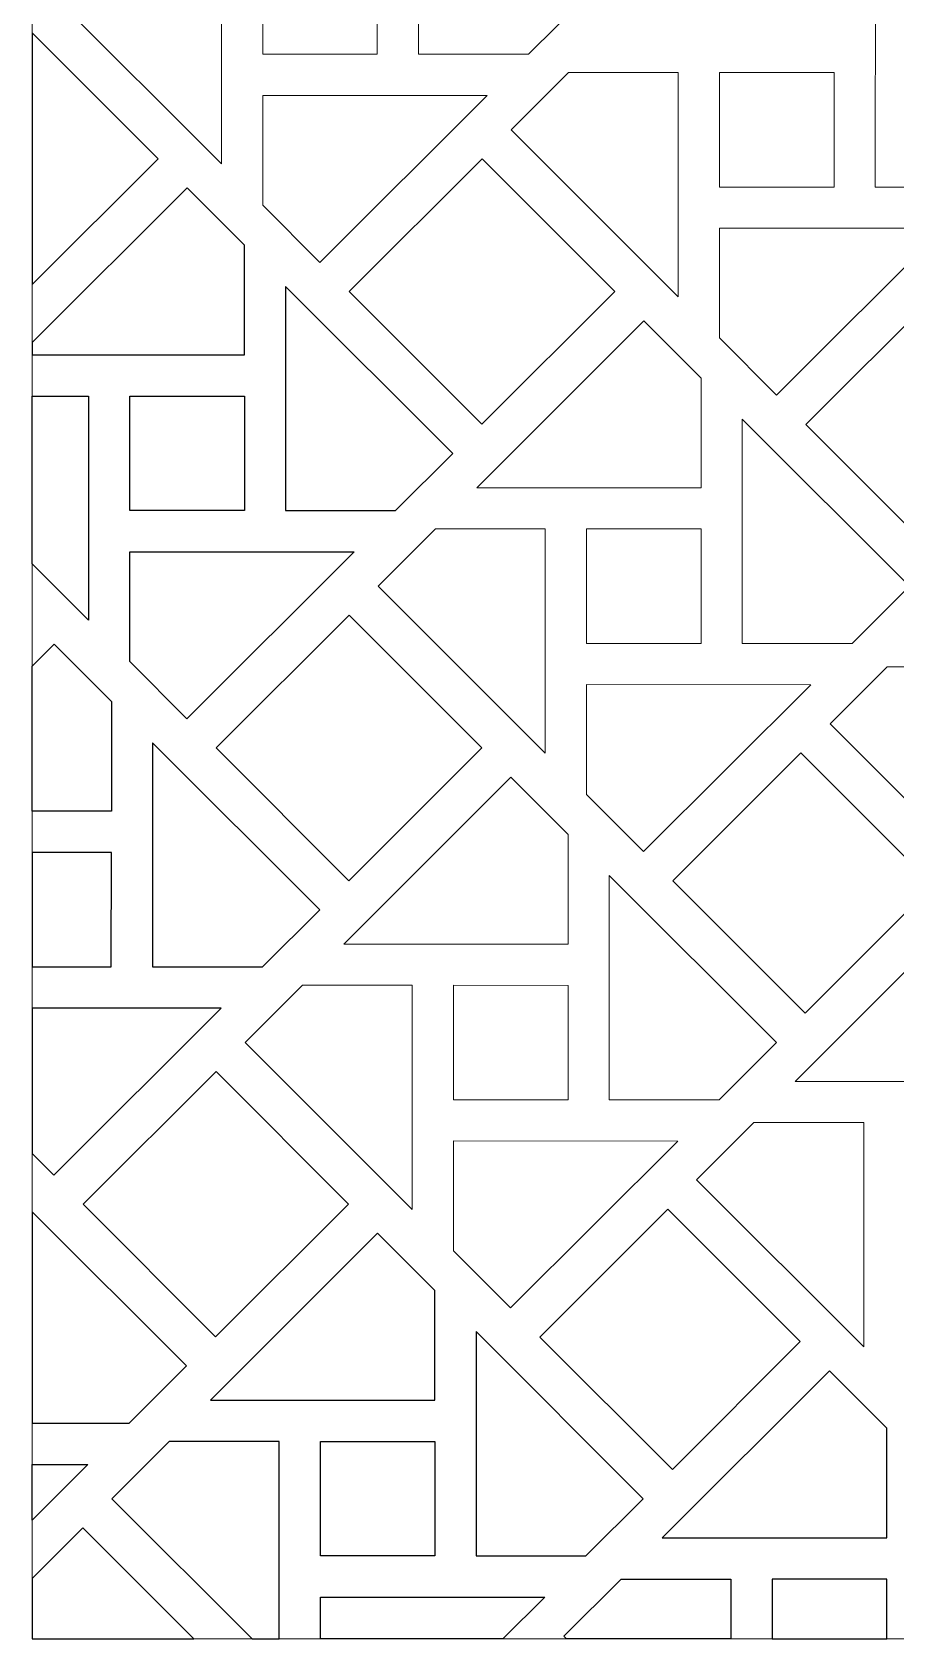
# Model space of a CAD drawing. Header units: centimetres. Extents: x -63 to 37, y -115 to 85.
# Drawn here: x -63.5 to -25.8, y -115.2 to -45 of the extents above; entities that cross this region are included whole.
import ezdxf

# ---------------------------------------------------------------- set-up
doc = ezdxf.new("R2010")
doc.units = ezdxf.units.CM
doc.header["$MEASUREMENT"] = 0
doc.layers.add('layer 1', color=7, linetype='Continuous')

msp = doc.modelspace()

# ---------------------------------------------------------------- linework, layer by layer
at = {"layer": 'layer 1', "color": 30, "lineweight": 9}
msp.add_lwpolyline([(-63.4688, -115.17471), (36.5312, -115.17471), (36.5312, 84.82529), (-63.4688, 84.82529), (-63.4688, -115.17471)], close=True, dxfattribs=at)
at = {"layer": 'layer 1', "color": 7, "lineweight": 9}
for points in [[(-46.6019, -45.94207), (-46.6019, -45.94207), (-46.59764, -36.14573), (-46.59764, -36.14573), (-46.59764, -36.14573), (-46.59764, -36.14573), (-39.30462, -43.44509), (-39.30462, -43.44509), (-39.30462, -43.44509), (-39.30462, -43.44509), (-41.80585, -45.94414), (-41.80585, -45.94414), (-41.80585, -45.94414), (-41.80585, -45.94414), (-46.6019, -45.94207), (-46.6019, -45.94207)], [(-55.20398, -50.73509), (-55.20398, -50.73509), (-55.19973, -40.93832), (-55.19973, -40.93832), (-55.19973, -40.93832), (-55.19973, -40.93832), (-59.99677, -40.93623), (-59.99677, -40.93623), (-59.99677, -40.93623), (-59.99677, -40.93623), (-62.49772, -43.43501), (-62.49772, -43.43501), (-62.49772, -43.43501), (-62.49772, -43.43501), (-55.20398, -50.73509), (-55.20398, -50.73509)], [(-53.4019, -45.93911), (-53.4019, -45.93911), (-48.40189, -45.94127), (-48.40189, -45.94127), (-48.40189, -45.94127), (-48.40189, -45.94127), (-48.39973, -40.94127), (-48.39973, -40.94127), (-48.39973, -40.94127), (-48.39973, -40.94127), (-53.39973, -40.9391), (-53.39973, -40.9391), (-53.39973, -40.9391), (-53.39973, -40.9391), (-53.4019, -45.93911), (-53.4019, -45.93911)], [(-26.66208, -51.74705), (-26.66208, -51.74705), (-26.65782, -41.95071), (-26.65782, -41.95071), (-26.65782, -41.95071), (-26.65782, -41.95071), (-19.3648, -49.25007), (-19.3648, -49.25007), (-19.3648, -49.25007), (-19.3648, -49.25007), (-21.86603, -51.74912), (-21.86603, -51.74912), (-21.86603, -51.74912), (-21.86603, -51.74912), (-26.66208, -51.74705), (-26.66208, -51.74705)], [(-35.26416, -56.54007), (-35.26416, -56.54007), (-35.25991, -46.7433), (-35.25991, -46.7433), (-35.25991, -46.7433), (-35.25991, -46.7433), (-40.05696, -46.74122), (-40.05696, -46.74122), (-40.05696, -46.74122), (-40.05696, -46.74122), (-42.5579, -49.23999), (-42.5579, -49.23999), (-42.5579, -49.23999), (-42.5579, -49.23999), (-35.26416, -56.54007), (-35.26416, -56.54007)], [(-33.46208, -51.7441), (-33.46208, -51.7441), (-28.46207, -51.74626), (-28.46207, -51.74626), (-28.46207, -51.74626), (-28.46207, -51.74626), (-28.45991, -46.74626), (-28.45991, -46.74626), (-28.45991, -46.74626), (-28.45991, -46.74626), (-33.45991, -46.74409), (-33.45991, -46.74409), (-33.45991, -46.74409), (-33.45991, -46.74409), (-33.46208, -51.7441), (-33.46208, -51.7441)], [(-43.60662, -47.74337), (-43.60662, -47.74337), (-53.40267, -47.7391), (-53.40267, -47.7391), (-53.40267, -47.7391), (-53.40267, -47.7391), (-53.40476, -52.53586), (-53.40476, -52.53586), (-53.40476, -52.53586), (-53.40476, -52.53586), (-50.90621, -55.0366), (-50.90621, -55.0366), (-50.90621, -55.0366), (-50.90621, -55.0366), (-43.60662, -47.74337), (-43.60662, -47.74337)], [(-23.6668, -53.54835), (-23.6668, -53.54835), (-33.46285, -53.54409), (-33.46285, -53.54409), (-33.46285, -53.54409), (-33.46285, -53.54409), (-33.46495, -58.34084), (-33.46495, -58.34084), (-33.46495, -58.34084), (-33.46495, -58.34084), (-30.96639, -60.84158), (-30.96639, -60.84158), (-30.96639, -60.84158), (-30.96639, -60.84158), (-23.6668, -53.54835), (-23.6668, -53.54835)], [(-44.0637, -64.88103), (-44.0637, -64.88103), (-36.76384, -57.58748), (-36.76384, -57.58748), (-36.76384, -57.58748), (-36.76384, -57.58748), (-34.26457, -60.08893), (-34.26457, -60.08893), (-34.26457, -60.08893), (-34.26457, -60.08893), (-34.26666, -64.88526), (-34.26666, -64.88526), (-34.26666, -64.88526), (-34.26666, -64.88526), (-44.0637, -64.88103), (-44.0637, -64.88103)], [(-32.46961, -71.68605), (-32.46961, -71.68605), (-32.46535, -61.88971), (-32.46535, -61.88971), (-32.46535, -61.88971), (-32.46535, -61.88971), (-25.17233, -69.18907), (-25.17233, -69.18907), (-25.17233, -69.18907), (-25.17233, -69.18907), (-27.67356, -71.68813), (-27.67356, -71.68813), (-27.67356, -71.68813), (-27.67356, -71.68813), (-32.46961, -71.68605), (-32.46961, -71.68605)], [(-41.07169, -76.47907), (-41.07169, -76.47907), (-41.06743, -66.68231), (-41.06743, -66.68231), (-41.06743, -66.68231), (-41.06743, -66.68231), (-45.86448, -66.68022), (-45.86448, -66.68022), (-45.86448, -66.68022), (-45.86448, -66.68022), (-48.36543, -69.17899), (-48.36543, -69.17899), (-48.36543, -69.17899), (-48.36543, -69.17899), (-41.07169, -76.47907), (-41.07169, -76.47907)], [(-39.2696, -71.6831), (-39.2696, -71.6831), (-34.26959, -71.68526), (-34.26959, -71.68526), (-34.26959, -71.68526), (-34.26959, -71.68526), (-34.26743, -66.68526), (-34.26743, -66.68526), (-34.26743, -66.68526), (-34.26743, -66.68526), (-39.26743, -66.68309), (-39.26743, -66.68309), (-39.26743, -66.68309), (-39.26743, -66.68309), (-39.2696, -71.6831), (-39.2696, -71.6831)], [(-21.33875, -82.5018), (-21.33875, -82.5018), (-21.33875, -72.70503), (-21.33875, -72.70503), (-21.33875, -72.70503), (-21.33875, -72.70503), (-26.1358, -72.70503), (-26.1358, -72.70503), (-26.1358, -72.70503), (-26.1358, -72.70503), (-28.63566, -75.20489), (-28.63566, -75.20489), (-28.63566, -75.20489), (-28.63566, -75.20489), (-21.33875, -82.5018), (-21.33875, -82.5018)], [(-29.47433, -73.48735), (-29.47433, -73.48735), (-39.27038, -73.48309), (-39.27038, -73.48309), (-39.27038, -73.48309), (-39.27038, -73.48309), (-39.27247, -78.27985), (-39.27247, -78.27985), (-39.27247, -78.27985), (-39.27247, -78.27985), (-36.77392, -80.78058), (-36.77392, -80.78058), (-36.77392, -80.78058), (-36.77392, -80.78058), (-29.47433, -73.48735), (-29.47433, -73.48735)], [(-49.87066, -84.8189), (-49.87066, -84.8189), (-42.5708, -77.52535), (-42.5708, -77.52535), (-42.5708, -77.52535), (-42.5708, -77.52535), (-40.07153, -80.0268), (-40.07153, -80.0268), (-40.07153, -80.0268), (-40.07153, -80.0268), (-40.07362, -84.82313), (-40.07362, -84.82313), (-40.07362, -84.82313), (-40.07362, -84.82313), (-49.87066, -84.8189), (-49.87066, -84.8189)], [(-38.27657, -91.62392), (-38.27657, -91.62392), (-38.27231, -81.82758), (-38.27231, -81.82758), (-38.27231, -81.82758), (-38.27231, -81.82758), (-30.97929, -89.12694), (-30.97929, -89.12694), (-30.97929, -89.12694), (-30.97929, -89.12694), (-33.48052, -91.62599), (-33.48052, -91.62599), (-33.48052, -91.62599), (-33.48052, -91.62599), (-38.27657, -91.62392), (-38.27657, -91.62392)], [(-30.16022, -90.81933), (-30.16022, -90.81933), (-22.86353, -83.52261), (-22.86353, -83.52261), (-22.86353, -83.52261), (-22.86353, -83.52261), (-20.36317, -86.02297), (-20.36317, -86.02297), (-20.36317, -86.02297), (-20.36317, -86.02297), (-20.36318, -90.8193), (-20.36318, -90.8193), (-20.36318, -90.8193), (-20.36318, -90.8193), (-30.16022, -90.81933), (-30.16022, -90.81933)], [(-46.87865, -96.41694), (-46.87865, -96.41694), (-46.8744, -86.62017), (-46.8744, -86.62017), (-46.8744, -86.62017), (-46.8744, -86.62017), (-51.67145, -86.61809), (-51.67145, -86.61809), (-51.67145, -86.61809), (-51.67145, -86.61809), (-54.17239, -89.11686), (-54.17239, -89.11686), (-54.17239, -89.11686), (-54.17239, -89.11686), (-46.87865, -96.41694), (-46.87865, -96.41694)], [(-45.07657, -91.62097), (-45.07657, -91.62097), (-40.07656, -91.62313), (-40.07656, -91.62313), (-40.07656, -91.62313), (-40.07656, -91.62313), (-40.0744, -86.62313), (-40.0744, -86.62313), (-40.0744, -86.62313), (-40.0744, -86.62313), (-45.0744, -86.62096), (-45.0744, -86.62096), (-45.0744, -86.62096), (-45.0744, -86.62096), (-45.07657, -91.62097), (-45.07657, -91.62097)], [(-27.16317, -102.41607), (-27.16317, -102.41607), (-27.16317, -92.6193), (-27.16317, -92.6193), (-27.16317, -92.6193), (-27.16317, -92.6193), (-31.96022, -92.6193), (-31.96022, -92.6193), (-31.96022, -92.6193), (-31.96022, -92.6193), (-34.46008, -95.11916), (-34.46008, -95.11916), (-34.46008, -95.11916), (-34.46008, -95.11916), (-27.16317, -102.41607), (-27.16317, -102.41607)], [(-35.28129, -93.42522), (-35.28129, -93.42522), (-45.07734, -93.42096), (-45.07734, -93.42096), (-45.07734, -93.42096), (-45.07734, -93.42096), (-45.07944, -98.21771), (-45.07944, -98.21771), (-45.07944, -98.21771), (-45.07944, -98.21771), (-42.58088, -100.71845), (-42.58088, -100.71845), (-42.58088, -100.71845), (-42.58088, -100.71845), (-35.28129, -93.42522), (-35.28129, -93.42522)]]:
    msp.add_open_spline(points, degree=3, knots=[0, 0, 0, 0, 0.2, 0.2, 0.2, 0.2, 0.4, 0.4, 0.4, 0.4, 0.6, 0.6, 0.6, 0.6, 1, 1, 1, 1], dxfattribs=at)
at = {"layer": 'layer 1', "color": 7}
for points, knots in [([(-63.4688, -55.99737), (-63.4688, -55.99737), (-63.4688, -45.00967), (-63.4688, -45.00967), (-63.4688, -45.00967), (-63.4688, -45.00967), (-57.97505, -50.50829), (-57.97505, -50.50829), (-57.97505, -50.50829), (-57.97505, -50.50829), (-63.4688, -55.99737), (-63.4688, -55.99737)], [0, 0, 0, 0, 0.25, 0.25, 0.25, 0.25, 0.5, 0.5, 0.5, 0.5, 1, 1, 1, 1]), ([(-49.63394, -56.30994), (-49.63394, -56.30994), (-43.8312, -50.51227), (-43.8312, -50.51227), (-43.8312, -50.51227), (-43.8312, -50.51227), (-38.03523, -56.31329), (-38.03523, -56.31329), (-38.03523, -56.31329), (-38.03523, -56.31329), (-43.83795, -62.111), (-43.83795, -62.111), (-43.83795, -62.111), (-43.83795, -62.111), (-49.63394, -56.30994), (-49.63394, -56.30994)], [0, 0, 0, 0, 0.2, 0.2, 0.2, 0.2, 0.4, 0.4, 0.4, 0.4, 0.6, 0.6, 0.6, 0.6, 1, 1, 1, 1]), ([(-63.4688, -59.07543), (-63.4688, -59.07543), (-63.46889, -58.54189), (-63.46889, -58.54189), (-63.46889, -58.54189), (-63.46889, -58.54189), (-56.70281, -51.78165), (-56.70281, -51.78165), (-56.70281, -51.78165), (-56.70281, -51.78165), (-54.20354, -54.2831), (-54.20354, -54.2831), (-54.20354, -54.2831), (-54.20354, -54.2831), (-54.20563, -59.07943), (-54.20563, -59.07943), (-54.20563, -59.07943), (-54.20563, -59.07943), (-63.4688, -59.07543), (-63.4688, -59.07543)], [0, 0, 0, 0, 0.16666667, 0.16666667, 0.16666667, 0.16666667, 0.33333333, 0.33333333, 0.33333333, 0.33333333, 0.5, 0.5, 0.5, 0.5, 0.66666667, 0.66666667, 0.66666667, 0.66666667, 1, 1, 1, 1]), ([(-52.40857, -65.88022), (-52.40857, -65.88022), (-52.40432, -56.08388), (-52.40432, -56.08388), (-52.40432, -56.08388), (-52.40432, -56.08388), (-45.1113, -63.38325), (-45.1113, -63.38325), (-45.1113, -63.38325), (-45.1113, -63.38325), (-47.61252, -65.88229), (-47.61252, -65.88229), (-47.61252, -65.88229), (-47.61252, -65.88229), (-52.40857, -65.88022), (-52.40857, -65.88022)], [0, 0, 0, 0, 0.2, 0.2, 0.2, 0.2, 0.4, 0.4, 0.4, 0.4, 0.6, 0.6, 0.6, 0.6, 1, 1, 1, 1]), ([(-23.89607, -67.91973), (-23.89607, -67.91973), (-18.31105, -62.33471), (-18.31105, -62.33471), (-18.31105, -62.33471), (-18.31105, -62.33471), (-24.11003, -56.5357), (-24.11003, -56.5357), (-24.11003, -56.5357), (-24.11003, -56.5357), (-29.69498, -62.11577), (-29.69498, -62.11577), (-29.69498, -62.11577), (-29.69498, -62.11577), (-23.89607, -67.91973), (-23.89607, -67.91973)], [0, 0, 0, 0, 0.2, 0.2, 0.2, 0.2, 0.4, 0.4, 0.4, 0.4, 0.6, 0.6, 0.6, 0.6, 1, 1, 1, 1]), ([(-63.46889, -68.21286), (-63.46889, -68.21286), (-61.01066, -70.67324), (-61.01066, -70.67324), (-61.01066, -70.67324), (-61.01066, -70.67324), (-61.0064, -60.87647), (-61.0064, -60.87647), (-61.0064, -60.87647), (-61.0064, -60.87647), (-63.46888, -60.8754), (-63.46888, -60.8754), (-63.46888, -60.8754), (-63.46888, -60.8754), (-63.46889, -68.21286), (-63.46889, -68.21286)], [0, 0, 0, 0, 0.2, 0.2, 0.2, 0.2, 0.4, 0.4, 0.4, 0.4, 0.6, 0.6, 0.6, 0.6, 1, 1, 1, 1]), ([(-59.20857, -65.87726), (-59.20857, -65.87726), (-54.20856, -65.87942), (-54.20856, -65.87942), (-54.20856, -65.87942), (-54.20856, -65.87942), (-54.2064, -60.87943), (-54.2064, -60.87943), (-54.2064, -60.87943), (-54.2064, -60.87943), (-59.2064, -60.87725), (-59.2064, -60.87725), (-59.2064, -60.87725), (-59.2064, -60.87725), (-59.20857, -65.87726), (-59.20857, -65.87726)], [0, 0, 0, 0, 0.2, 0.2, 0.2, 0.2, 0.4, 0.4, 0.4, 0.4, 0.6, 0.6, 0.6, 0.6, 1, 1, 1, 1]), ([(-49.4133, -67.68152), (-49.4133, -67.68152), (-59.20935, -67.67725), (-59.20935, -67.67725), (-59.20935, -67.67725), (-59.20935, -67.67725), (-59.21144, -72.47401), (-59.21144, -72.47401), (-59.21144, -72.47401), (-59.21144, -72.47401), (-56.71289, -74.97475), (-56.71289, -74.97475), (-56.71289, -74.97475), (-56.71289, -74.97475), (-49.4133, -67.68152), (-49.4133, -67.68152)], [0, 0, 0, 0, 0.2, 0.2, 0.2, 0.2, 0.4, 0.4, 0.4, 0.4, 0.6, 0.6, 0.6, 0.6, 1, 1, 1, 1]), ([(-49.63873, -70.45127), (-49.63873, -70.45127), (-43.84303, -76.25202), (-43.84303, -76.25202), (-43.84303, -76.25202), (-43.84303, -76.25202), (-49.64577, -82.04972), (-49.64577, -82.04972), (-49.64577, -82.04972), (-49.64577, -82.04972), (-55.44148, -76.24894), (-55.44148, -76.24894), (-55.44148, -76.24894), (-55.44148, -76.24894), (-49.63873, -70.45127), (-49.63873, -70.45127)], [0, 0, 0, 0, 0.2, 0.2, 0.2, 0.2, 0.4, 0.4, 0.4, 0.4, 0.6, 0.6, 0.6, 0.6, 1, 1, 1, 1]), ([(-63.46888, -79.01664), (-63.46888, -79.01664), (-60.01344, -79.01814), (-60.01344, -79.01814), (-60.01344, -79.01814), (-60.01344, -79.01814), (-60.01135, -74.22181), (-60.01135, -74.22181), (-60.01135, -74.22181), (-60.01135, -74.22181), (-62.51062, -71.72037), (-62.51062, -71.72037), (-62.51062, -71.72037), (-62.51062, -71.72037), (-63.4688, -72.67774), (-63.4688, -72.67774), (-63.4688, -72.67774), (-63.4688, -72.67774), (-63.46888, -79.01664), (-63.46888, -79.01664)], [0, 0, 0, 0, 0.16666667, 0.16666667, 0.16666667, 0.16666667, 0.33333333, 0.33333333, 0.33333333, 0.33333333, 0.5, 0.5, 0.5, 0.5, 0.66666667, 0.66666667, 0.66666667, 0.66666667, 1, 1, 1, 1]), ([(-58.21639, -85.81894), (-58.21639, -85.81894), (-58.21213, -76.0226), (-58.21213, -76.0226), (-58.21213, -76.0226), (-58.21213, -76.0226), (-50.91911, -83.32196), (-50.91911, -83.32196), (-50.91911, -83.32196), (-50.91911, -83.32196), (-53.42034, -85.82101), (-53.42034, -85.82101), (-53.42034, -85.82101), (-53.42034, -85.82101), (-58.21639, -85.81894), (-58.21639, -85.81894)], [0, 0, 0, 0, 0.2, 0.2, 0.2, 0.2, 0.4, 0.4, 0.4, 0.4, 0.6, 0.6, 0.6, 0.6, 1, 1, 1, 1]), ([(-29.72356, -87.83705), (-29.72356, -87.83705), (-24.13632, -82.24981), (-24.13632, -82.24981), (-24.13632, -82.24981), (-24.13632, -82.24981), (-29.9145, -76.47163), (-29.9145, -76.47163), (-29.9145, -76.47163), (-29.9145, -76.47163), (-35.50167, -82.05395), (-35.50167, -82.05395), (-35.50167, -82.05395), (-35.50167, -82.05395), (-29.72356, -87.83705), (-29.72356, -87.83705)], [0, 0, 0, 0, 0.2, 0.2, 0.2, 0.2, 0.4, 0.4, 0.4, 0.4, 0.6, 0.6, 0.6, 0.6, 1, 1, 1, 1]), ([(-63.4688, -85.81665), (-63.4688, -85.81665), (-63.4688, -80.81662), (-63.4688, -80.81662), (-63.4688, -80.81662), (-63.4688, -80.81662), (-60.01422, -80.81814), (-60.01422, -80.81814), (-60.01422, -80.81814), (-60.01422, -80.81814), (-60.01638, -85.81814), (-60.01638, -85.81814), (-60.01638, -85.81814), (-60.01638, -85.81814), (-63.4688, -85.81665), (-63.4688, -85.81665)], [0, 0, 0, 0, 0.2, 0.2, 0.2, 0.2, 0.4, 0.4, 0.4, 0.4, 0.6, 0.6, 0.6, 0.6, 1, 1, 1, 1]), ([(-63.4688, -93.96453), (-63.4688, -93.96453), (-63.4688, -87.61664), (-63.4688, -87.61664), (-63.4688, -87.61664), (-63.4688, -87.61664), (-55.22111, -87.62024), (-55.22111, -87.62024), (-55.22111, -87.62024), (-55.22111, -87.62024), (-62.5207, -94.91347), (-62.5207, -94.91347), (-62.5207, -94.91347), (-62.5207, -94.91347), (-63.4688, -93.96453), (-63.4688, -93.96453)], [0, 0, 0, 0, 0.2, 0.2, 0.2, 0.2, 0.4, 0.4, 0.4, 0.4, 0.6, 0.6, 0.6, 0.6, 1, 1, 1, 1]), ([(-61.25195, -96.19032), (-61.25195, -96.19032), (-55.46266, -101.97962), (-55.46266, -101.97962), (-55.46266, -101.97962), (-55.46266, -101.97962), (-49.66148, -96.1784), (-49.66148, -96.1784), (-49.66148, -96.1784), (-49.66148, -96.1784), (-55.44569, -90.38914), (-55.44569, -90.38914), (-55.44569, -90.38914), (-55.44569, -90.38914), (-61.25195, -96.19032), (-61.25195, -96.19032)], [0, 0, 0, 0, 0.2, 0.2, 0.2, 0.2, 0.4, 0.4, 0.4, 0.4, 0.6, 0.6, 0.6, 0.6, 1, 1, 1, 1]), ([(-63.4688, -105.75255), (-63.4688, -105.75255), (-63.47279, -96.51506), (-63.47279, -96.51506), (-63.47279, -96.51506), (-63.47279, -96.51506), (-56.73546, -103.25242), (-56.73546, -103.25242), (-56.73546, -103.25242), (-56.73546, -103.25242), (-59.2356, -105.75255), (-59.2356, -105.75255), (-59.2356, -105.75255), (-59.2356, -105.75255), (-63.4688, -105.75255), (-63.4688, -105.75255)], [0, 0, 0, 0, 0.2, 0.2, 0.2, 0.2, 0.4, 0.4, 0.4, 0.4, 0.6, 0.6, 0.6, 0.6, 1, 1, 1, 1]), ([(-35.7184, -96.40641), (-35.7184, -96.40641), (-29.93462, -102.19022), (-29.93462, -102.19022), (-29.93462, -102.19022), (-29.93462, -102.19022), (-35.52118, -107.77676), (-35.52118, -107.77676), (-35.52118, -107.77676), (-35.52118, -107.77676), (-41.30739, -101.99055), (-41.30739, -101.99055), (-41.30739, -101.99055), (-41.30739, -101.99055), (-35.7184, -96.40641), (-35.7184, -96.40641)], [0, 0, 0, 0, 0.2, 0.2, 0.2, 0.2, 0.4, 0.4, 0.4, 0.4, 0.6, 0.6, 0.6, 0.6, 1, 1, 1, 1]), ([(-55.68721, -104.74975), (-55.68721, -104.74975), (-48.39052, -97.45303), (-48.39052, -97.45303), (-48.39052, -97.45303), (-48.39052, -97.45303), (-45.89016, -99.95339), (-45.89016, -99.95339), (-45.89016, -99.95339), (-45.89016, -99.95339), (-45.89017, -104.74972), (-45.89017, -104.74972), (-45.89017, -104.74972), (-45.89017, -104.74972), (-55.68721, -104.74975), (-55.68721, -104.74975)], [0, 0, 0, 0, 0.2, 0.2, 0.2, 0.2, 0.4, 0.4, 0.4, 0.4, 0.6, 0.6, 0.6, 0.6, 1, 1, 1, 1]), ([(-44.09016, -111.54973), (-44.09016, -111.54973), (-44.09016, -101.75339), (-44.09016, -101.75339), (-44.09016, -101.75339), (-44.09016, -101.75339), (-36.79397, -109.04958), (-36.79397, -109.04958), (-36.79397, -109.04958), (-36.79397, -109.04958), (-39.29411, -111.54972), (-39.29411, -111.54972), (-39.29411, -111.54972), (-39.29411, -111.54972), (-44.09016, -111.54973), (-44.09016, -111.54973)], [0, 0, 0, 0, 0.2, 0.2, 0.2, 0.2, 0.4, 0.4, 0.4, 0.4, 0.6, 0.6, 0.6, 0.6, 1, 1, 1, 1]), ([(-35.95937, -110.76057), (-35.95937, -110.76057), (-28.66268, -103.46385), (-28.66268, -103.46385), (-28.66268, -103.46385), (-28.66268, -103.46385), (-26.16232, -105.96421), (-26.16232, -105.96421), (-26.16232, -105.96421), (-26.16232, -105.96421), (-26.16233, -110.76054), (-26.16233, -110.76054), (-26.16233, -110.76054), (-26.16233, -110.76054), (-35.95937, -110.76057), (-35.95937, -110.76057)], [0, 0, 0, 0, 0.2, 0.2, 0.2, 0.2, 0.4, 0.4, 0.4, 0.4, 0.6, 0.6, 0.6, 0.6, 1, 1, 1, 1]), ([(-52.69016, -115.17471), (-52.69016, -115.17471), (-53.86192, -115.17471), (-53.86192, -115.17471), (-53.86192, -115.17471), (-53.86192, -115.17471), (-59.98707, -109.04958), (-59.98707, -109.04958), (-59.98707, -109.04958), (-59.98707, -109.04958), (-57.48721, -106.54972), (-57.48721, -106.54972), (-57.48721, -106.54972), (-57.48721, -106.54972), (-52.69016, -106.54972), (-52.69016, -106.54972), (-52.69016, -106.54972), (-52.69016, -106.54972), (-52.69016, -115.17471), (-52.69016, -115.17471)], [0, 0, 0, 0, 0.16666667, 0.16666667, 0.16666667, 0.16666667, 0.33333333, 0.33333333, 0.33333333, 0.33333333, 0.5, 0.5, 0.5, 0.5, 0.66666667, 0.66666667, 0.66666667, 0.66666667, 1, 1, 1, 1]), ([(-50.89016, -111.54973), (-50.89016, -111.54973), (-45.89015, -111.54972), (-45.89015, -111.54972), (-45.89015, -111.54972), (-45.89015, -111.54972), (-45.89016, -106.54972), (-45.89016, -106.54972), (-45.89016, -106.54972), (-45.89016, -106.54972), (-50.89016, -106.54972), (-50.89016, -106.54972), (-50.89016, -106.54972), (-50.89016, -106.54972), (-50.89016, -111.54973), (-50.89016, -111.54973)], [0, 0, 0, 0, 0.2, 0.2, 0.2, 0.2, 0.4, 0.4, 0.4, 0.4, 0.6, 0.6, 0.6, 0.6, 1, 1, 1, 1]), ([(-63.46889, -109.98585), (-63.46889, -109.98585), (-61.03559, -107.55256), (-61.03559, -107.55256), (-61.03559, -107.55256), (-61.03559, -107.55256), (-63.46889, -107.55255), (-63.46889, -107.55255), (-63.46889, -107.55255), (-63.46889, -107.55255), (-63.46889, -109.98585), (-63.46889, -109.98585)], [0, 0, 0, 0, 0.25, 0.25, 0.25, 0.25, 0.5, 0.5, 0.5, 0.5, 1, 1, 1, 1]), ([(-56.40752, -115.17471), (-56.40752, -115.17471), (-63.4688, -115.17471), (-63.4688, -115.17471), (-63.4688, -115.17471), (-63.4688, -115.17471), (-63.4688, -112.53139), (-63.4688, -112.53139), (-63.4688, -112.53139), (-63.4688, -112.53139), (-61.25982, -110.32241), (-61.25982, -110.32241), (-61.25982, -110.32241), (-61.25982, -110.32241), (-56.40752, -115.17471), (-56.40752, -115.17471)], [0, 0, 0, 0, 0.2, 0.2, 0.2, 0.2, 0.4, 0.4, 0.4, 0.4, 0.6, 0.6, 0.6, 0.6, 1, 1, 1, 1]), ([(-32.96232, -115.17471), (-32.96232, -115.17471), (-32.96232, -112.56054), (-32.96232, -112.56054), (-32.96232, -112.56054), (-32.96232, -112.56054), (-37.75937, -112.56054), (-37.75937, -112.56054), (-37.75937, -112.56054), (-37.75937, -112.56054), (-40.25923, -115.0604), (-40.25923, -115.0604), (-40.25923, -115.0604), (-40.25923, -115.0604), (-40.14491, -115.17471), (-40.14491, -115.17471), (-40.14491, -115.17471), (-40.14491, -115.17471), (-32.96232, -115.17471), (-32.96232, -115.17471)], [0, 0, 0, 0, 0.16666667, 0.16666667, 0.16666667, 0.16666667, 0.33333333, 0.33333333, 0.33333333, 0.33333333, 0.5, 0.5, 0.5, 0.5, 0.66666667, 0.66666667, 0.66666667, 0.66666667, 1, 1, 1, 1]), ([(-26.16231, -115.17471), (-26.16231, -115.17471), (-31.16234, -115.17471), (-31.16234, -115.17471), (-31.16234, -115.17471), (-31.16234, -115.17471), (-31.16232, -112.56054), (-31.16232, -112.56054), (-31.16232, -112.56054), (-31.16232, -112.56054), (-26.16232, -112.56054), (-26.16232, -112.56054), (-26.16232, -112.56054), (-26.16232, -112.56054), (-26.16231, -115.17471), (-26.16231, -115.17471)], [0, 0, 0, 0, 0.2, 0.2, 0.2, 0.2, 0.4, 0.4, 0.4, 0.4, 0.6, 0.6, 0.6, 0.6, 1, 1, 1, 1]), ([(-42.91908, -115.17471), (-42.91908, -115.17471), (-41.0941, -113.34973), (-41.0941, -113.34973), (-41.0941, -113.34973), (-41.0941, -113.34973), (-50.89015, -113.34972), (-50.89015, -113.34972), (-50.89015, -113.34972), (-50.89015, -113.34972), (-50.89015, -115.17472), (-50.89015, -115.17472), (-50.89015, -115.17472), (-50.89015, -115.17472), (-42.91908, -115.17471), (-42.91908, -115.17471)], [0, 0, 0, 0, 0.2, 0.2, 0.2, 0.2, 0.4, 0.4, 0.4, 0.4, 0.6, 0.6, 0.6, 0.6, 1, 1, 1, 1])]:
    msp.add_open_spline(points, degree=3, knots=knots, dxfattribs=at)
at = {"layer": 'layer 1', "color": 250, "lineweight": 9}
for points, knots in [([(-63.4688, -55.99737), (-63.4688, -55.99737), (-63.4688, -45.00967), (-63.4688, -45.00967), (-63.4688, -45.00967), (-63.4688, -45.00967), (-57.97505, -50.50829), (-57.97505, -50.50829), (-57.97505, -50.50829), (-57.97505, -50.50829), (-63.4688, -55.99737), (-63.4688, -55.99737)], [0, 0, 0, 0, 0.25, 0.25, 0.25, 0.25, 0.5, 0.5, 0.5, 0.5, 1, 1, 1, 1]), ([(-49.63394, -56.30994), (-49.63394, -56.30994), (-43.8312, -50.51227), (-43.8312, -50.51227), (-43.8312, -50.51227), (-43.8312, -50.51227), (-38.03523, -56.31329), (-38.03523, -56.31329), (-38.03523, -56.31329), (-38.03523, -56.31329), (-43.83795, -62.111), (-43.83795, -62.111), (-43.83795, -62.111), (-43.83795, -62.111), (-49.63394, -56.30994), (-49.63394, -56.30994)], [0, 0, 0, 0, 0.2, 0.2, 0.2, 0.2, 0.4, 0.4, 0.4, 0.4, 0.6, 0.6, 0.6, 0.6, 1, 1, 1, 1]), ([(-63.4688, -59.07543), (-63.4688, -59.07543), (-63.46889, -58.54189), (-63.46889, -58.54189), (-63.46889, -58.54189), (-63.46889, -58.54189), (-56.70281, -51.78165), (-56.70281, -51.78165), (-56.70281, -51.78165), (-56.70281, -51.78165), (-54.20354, -54.2831), (-54.20354, -54.2831), (-54.20354, -54.2831), (-54.20354, -54.2831), (-54.20563, -59.07943), (-54.20563, -59.07943), (-54.20563, -59.07943), (-54.20563, -59.07943), (-63.4688, -59.07543), (-63.4688, -59.07543)], [0, 0, 0, 0, 0.16666667, 0.16666667, 0.16666667, 0.16666667, 0.33333333, 0.33333333, 0.33333333, 0.33333333, 0.5, 0.5, 0.5, 0.5, 0.66666667, 0.66666667, 0.66666667, 0.66666667, 1, 1, 1, 1]), ([(-52.40857, -65.88022), (-52.40857, -65.88022), (-52.40432, -56.08388), (-52.40432, -56.08388), (-52.40432, -56.08388), (-52.40432, -56.08388), (-45.1113, -63.38325), (-45.1113, -63.38325), (-45.1113, -63.38325), (-45.1113, -63.38325), (-47.61252, -65.88229), (-47.61252, -65.88229), (-47.61252, -65.88229), (-47.61252, -65.88229), (-52.40857, -65.88022), (-52.40857, -65.88022)], [0, 0, 0, 0, 0.2, 0.2, 0.2, 0.2, 0.4, 0.4, 0.4, 0.4, 0.6, 0.6, 0.6, 0.6, 1, 1, 1, 1]), ([(-23.89607, -67.91973), (-23.89607, -67.91973), (-18.31105, -62.33471), (-18.31105, -62.33471), (-18.31105, -62.33471), (-18.31105, -62.33471), (-24.11003, -56.5357), (-24.11003, -56.5357), (-24.11003, -56.5357), (-24.11003, -56.5357), (-29.69498, -62.11577), (-29.69498, -62.11577), (-29.69498, -62.11577), (-29.69498, -62.11577), (-23.89607, -67.91973), (-23.89607, -67.91973)], [0, 0, 0, 0, 0.2, 0.2, 0.2, 0.2, 0.4, 0.4, 0.4, 0.4, 0.6, 0.6, 0.6, 0.6, 1, 1, 1, 1]), ([(-63.46889, -68.21286), (-63.46889, -68.21286), (-61.01066, -70.67324), (-61.01066, -70.67324), (-61.01066, -70.67324), (-61.01066, -70.67324), (-61.0064, -60.87647), (-61.0064, -60.87647), (-61.0064, -60.87647), (-61.0064, -60.87647), (-63.46888, -60.8754), (-63.46888, -60.8754), (-63.46888, -60.8754), (-63.46888, -60.8754), (-63.46889, -68.21286), (-63.46889, -68.21286)], [0, 0, 0, 0, 0.2, 0.2, 0.2, 0.2, 0.4, 0.4, 0.4, 0.4, 0.6, 0.6, 0.6, 0.6, 1, 1, 1, 1]), ([(-59.20857, -65.87726), (-59.20857, -65.87726), (-54.20856, -65.87942), (-54.20856, -65.87942), (-54.20856, -65.87942), (-54.20856, -65.87942), (-54.2064, -60.87943), (-54.2064, -60.87943), (-54.2064, -60.87943), (-54.2064, -60.87943), (-59.2064, -60.87725), (-59.2064, -60.87725), (-59.2064, -60.87725), (-59.2064, -60.87725), (-59.20857, -65.87726), (-59.20857, -65.87726)], [0, 0, 0, 0, 0.2, 0.2, 0.2, 0.2, 0.4, 0.4, 0.4, 0.4, 0.6, 0.6, 0.6, 0.6, 1, 1, 1, 1]), ([(-49.4133, -67.68152), (-49.4133, -67.68152), (-59.20935, -67.67725), (-59.20935, -67.67725), (-59.20935, -67.67725), (-59.20935, -67.67725), (-59.21144, -72.47401), (-59.21144, -72.47401), (-59.21144, -72.47401), (-59.21144, -72.47401), (-56.71289, -74.97475), (-56.71289, -74.97475), (-56.71289, -74.97475), (-56.71289, -74.97475), (-49.4133, -67.68152), (-49.4133, -67.68152)], [0, 0, 0, 0, 0.2, 0.2, 0.2, 0.2, 0.4, 0.4, 0.4, 0.4, 0.6, 0.6, 0.6, 0.6, 1, 1, 1, 1]), ([(-49.63873, -70.45127), (-49.63873, -70.45127), (-43.84303, -76.25202), (-43.84303, -76.25202), (-43.84303, -76.25202), (-43.84303, -76.25202), (-49.64577, -82.04972), (-49.64577, -82.04972), (-49.64577, -82.04972), (-49.64577, -82.04972), (-55.44148, -76.24894), (-55.44148, -76.24894), (-55.44148, -76.24894), (-55.44148, -76.24894), (-49.63873, -70.45127), (-49.63873, -70.45127)], [0, 0, 0, 0, 0.2, 0.2, 0.2, 0.2, 0.4, 0.4, 0.4, 0.4, 0.6, 0.6, 0.6, 0.6, 1, 1, 1, 1]), ([(-63.46888, -79.01664), (-63.46888, -79.01664), (-60.01344, -79.01814), (-60.01344, -79.01814), (-60.01344, -79.01814), (-60.01344, -79.01814), (-60.01135, -74.22181), (-60.01135, -74.22181), (-60.01135, -74.22181), (-60.01135, -74.22181), (-62.51062, -71.72037), (-62.51062, -71.72037), (-62.51062, -71.72037), (-62.51062, -71.72037), (-63.4688, -72.67774), (-63.4688, -72.67774), (-63.4688, -72.67774), (-63.4688, -72.67774), (-63.46888, -79.01664), (-63.46888, -79.01664)], [0, 0, 0, 0, 0.16666667, 0.16666667, 0.16666667, 0.16666667, 0.33333333, 0.33333333, 0.33333333, 0.33333333, 0.5, 0.5, 0.5, 0.5, 0.66666667, 0.66666667, 0.66666667, 0.66666667, 1, 1, 1, 1]), ([(-58.21639, -85.81894), (-58.21639, -85.81894), (-58.21213, -76.0226), (-58.21213, -76.0226), (-58.21213, -76.0226), (-58.21213, -76.0226), (-50.91911, -83.32196), (-50.91911, -83.32196), (-50.91911, -83.32196), (-50.91911, -83.32196), (-53.42034, -85.82101), (-53.42034, -85.82101), (-53.42034, -85.82101), (-53.42034, -85.82101), (-58.21639, -85.81894), (-58.21639, -85.81894)], [0, 0, 0, 0, 0.2, 0.2, 0.2, 0.2, 0.4, 0.4, 0.4, 0.4, 0.6, 0.6, 0.6, 0.6, 1, 1, 1, 1]), ([(-29.72356, -87.83705), (-29.72356, -87.83705), (-24.13632, -82.24981), (-24.13632, -82.24981), (-24.13632, -82.24981), (-24.13632, -82.24981), (-29.9145, -76.47163), (-29.9145, -76.47163), (-29.9145, -76.47163), (-29.9145, -76.47163), (-35.50167, -82.05395), (-35.50167, -82.05395), (-35.50167, -82.05395), (-35.50167, -82.05395), (-29.72356, -87.83705), (-29.72356, -87.83705)], [0, 0, 0, 0, 0.2, 0.2, 0.2, 0.2, 0.4, 0.4, 0.4, 0.4, 0.6, 0.6, 0.6, 0.6, 1, 1, 1, 1]), ([(-63.4688, -85.81665), (-63.4688, -85.81665), (-63.4688, -80.81662), (-63.4688, -80.81662), (-63.4688, -80.81662), (-63.4688, -80.81662), (-60.01422, -80.81814), (-60.01422, -80.81814), (-60.01422, -80.81814), (-60.01422, -80.81814), (-60.01638, -85.81814), (-60.01638, -85.81814), (-60.01638, -85.81814), (-60.01638, -85.81814), (-63.4688, -85.81665), (-63.4688, -85.81665)], [0, 0, 0, 0, 0.2, 0.2, 0.2, 0.2, 0.4, 0.4, 0.4, 0.4, 0.6, 0.6, 0.6, 0.6, 1, 1, 1, 1]), ([(-63.4688, -93.96453), (-63.4688, -93.96453), (-63.4688, -87.61664), (-63.4688, -87.61664), (-63.4688, -87.61664), (-63.4688, -87.61664), (-55.22111, -87.62024), (-55.22111, -87.62024), (-55.22111, -87.62024), (-55.22111, -87.62024), (-62.5207, -94.91347), (-62.5207, -94.91347), (-62.5207, -94.91347), (-62.5207, -94.91347), (-63.4688, -93.96453), (-63.4688, -93.96453)], [0, 0, 0, 0, 0.2, 0.2, 0.2, 0.2, 0.4, 0.4, 0.4, 0.4, 0.6, 0.6, 0.6, 0.6, 1, 1, 1, 1]), ([(-61.25195, -96.19032), (-61.25195, -96.19032), (-55.46266, -101.97962), (-55.46266, -101.97962), (-55.46266, -101.97962), (-55.46266, -101.97962), (-49.66148, -96.1784), (-49.66148, -96.1784), (-49.66148, -96.1784), (-49.66148, -96.1784), (-55.44569, -90.38914), (-55.44569, -90.38914), (-55.44569, -90.38914), (-55.44569, -90.38914), (-61.25195, -96.19032), (-61.25195, -96.19032)], [0, 0, 0, 0, 0.2, 0.2, 0.2, 0.2, 0.4, 0.4, 0.4, 0.4, 0.6, 0.6, 0.6, 0.6, 1, 1, 1, 1]), ([(-63.4688, -105.75255), (-63.4688, -105.75255), (-63.47279, -96.51506), (-63.47279, -96.51506), (-63.47279, -96.51506), (-63.47279, -96.51506), (-56.73546, -103.25242), (-56.73546, -103.25242), (-56.73546, -103.25242), (-56.73546, -103.25242), (-59.2356, -105.75255), (-59.2356, -105.75255), (-59.2356, -105.75255), (-59.2356, -105.75255), (-63.4688, -105.75255), (-63.4688, -105.75255)], [0, 0, 0, 0, 0.2, 0.2, 0.2, 0.2, 0.4, 0.4, 0.4, 0.4, 0.6, 0.6, 0.6, 0.6, 1, 1, 1, 1]), ([(-35.7184, -96.40641), (-35.7184, -96.40641), (-29.93462, -102.19022), (-29.93462, -102.19022), (-29.93462, -102.19022), (-29.93462, -102.19022), (-35.52118, -107.77676), (-35.52118, -107.77676), (-35.52118, -107.77676), (-35.52118, -107.77676), (-41.30739, -101.99055), (-41.30739, -101.99055), (-41.30739, -101.99055), (-41.30739, -101.99055), (-35.7184, -96.40641), (-35.7184, -96.40641)], [0, 0, 0, 0, 0.2, 0.2, 0.2, 0.2, 0.4, 0.4, 0.4, 0.4, 0.6, 0.6, 0.6, 0.6, 1, 1, 1, 1]), ([(-55.68721, -104.74975), (-55.68721, -104.74975), (-48.39052, -97.45303), (-48.39052, -97.45303), (-48.39052, -97.45303), (-48.39052, -97.45303), (-45.89016, -99.95339), (-45.89016, -99.95339), (-45.89016, -99.95339), (-45.89016, -99.95339), (-45.89017, -104.74972), (-45.89017, -104.74972), (-45.89017, -104.74972), (-45.89017, -104.74972), (-55.68721, -104.74975), (-55.68721, -104.74975)], [0, 0, 0, 0, 0.2, 0.2, 0.2, 0.2, 0.4, 0.4, 0.4, 0.4, 0.6, 0.6, 0.6, 0.6, 1, 1, 1, 1]), ([(-44.09016, -111.54973), (-44.09016, -111.54973), (-44.09016, -101.75339), (-44.09016, -101.75339), (-44.09016, -101.75339), (-44.09016, -101.75339), (-36.79397, -109.04958), (-36.79397, -109.04958), (-36.79397, -109.04958), (-36.79397, -109.04958), (-39.29411, -111.54972), (-39.29411, -111.54972), (-39.29411, -111.54972), (-39.29411, -111.54972), (-44.09016, -111.54973), (-44.09016, -111.54973)], [0, 0, 0, 0, 0.2, 0.2, 0.2, 0.2, 0.4, 0.4, 0.4, 0.4, 0.6, 0.6, 0.6, 0.6, 1, 1, 1, 1]), ([(-35.95937, -110.76057), (-35.95937, -110.76057), (-28.66268, -103.46385), (-28.66268, -103.46385), (-28.66268, -103.46385), (-28.66268, -103.46385), (-26.16232, -105.96421), (-26.16232, -105.96421), (-26.16232, -105.96421), (-26.16232, -105.96421), (-26.16233, -110.76054), (-26.16233, -110.76054), (-26.16233, -110.76054), (-26.16233, -110.76054), (-35.95937, -110.76057), (-35.95937, -110.76057)], [0, 0, 0, 0, 0.2, 0.2, 0.2, 0.2, 0.4, 0.4, 0.4, 0.4, 0.6, 0.6, 0.6, 0.6, 1, 1, 1, 1]), ([(-52.69016, -115.17471), (-52.69016, -115.17471), (-53.86192, -115.17471), (-53.86192, -115.17471), (-53.86192, -115.17471), (-53.86192, -115.17471), (-59.98707, -109.04958), (-59.98707, -109.04958), (-59.98707, -109.04958), (-59.98707, -109.04958), (-57.48721, -106.54972), (-57.48721, -106.54972), (-57.48721, -106.54972), (-57.48721, -106.54972), (-52.69016, -106.54972), (-52.69016, -106.54972), (-52.69016, -106.54972), (-52.69016, -106.54972), (-52.69016, -115.17471), (-52.69016, -115.17471)], [0, 0, 0, 0, 0.16666667, 0.16666667, 0.16666667, 0.16666667, 0.33333333, 0.33333333, 0.33333333, 0.33333333, 0.5, 0.5, 0.5, 0.5, 0.66666667, 0.66666667, 0.66666667, 0.66666667, 1, 1, 1, 1]), ([(-50.89016, -111.54973), (-50.89016, -111.54973), (-45.89015, -111.54972), (-45.89015, -111.54972), (-45.89015, -111.54972), (-45.89015, -111.54972), (-45.89016, -106.54972), (-45.89016, -106.54972), (-45.89016, -106.54972), (-45.89016, -106.54972), (-50.89016, -106.54972), (-50.89016, -106.54972), (-50.89016, -106.54972), (-50.89016, -106.54972), (-50.89016, -111.54973), (-50.89016, -111.54973)], [0, 0, 0, 0, 0.2, 0.2, 0.2, 0.2, 0.4, 0.4, 0.4, 0.4, 0.6, 0.6, 0.6, 0.6, 1, 1, 1, 1]), ([(-63.46889, -109.98585), (-63.46889, -109.98585), (-61.03559, -107.55256), (-61.03559, -107.55256), (-61.03559, -107.55256), (-61.03559, -107.55256), (-63.46889, -107.55255), (-63.46889, -107.55255), (-63.46889, -107.55255), (-63.46889, -107.55255), (-63.46889, -109.98585), (-63.46889, -109.98585)], [0, 0, 0, 0, 0.25, 0.25, 0.25, 0.25, 0.5, 0.5, 0.5, 0.5, 1, 1, 1, 1]), ([(-56.40752, -115.17471), (-56.40752, -115.17471), (-63.4688, -115.17471), (-63.4688, -115.17471), (-63.4688, -115.17471), (-63.4688, -115.17471), (-63.4688, -112.53139), (-63.4688, -112.53139), (-63.4688, -112.53139), (-63.4688, -112.53139), (-61.25982, -110.32241), (-61.25982, -110.32241), (-61.25982, -110.32241), (-61.25982, -110.32241), (-56.40752, -115.17471), (-56.40752, -115.17471)], [0, 0, 0, 0, 0.2, 0.2, 0.2, 0.2, 0.4, 0.4, 0.4, 0.4, 0.6, 0.6, 0.6, 0.6, 1, 1, 1, 1]), ([(-32.96232, -115.17471), (-32.96232, -115.17471), (-32.96232, -112.56054), (-32.96232, -112.56054), (-32.96232, -112.56054), (-32.96232, -112.56054), (-37.75937, -112.56054), (-37.75937, -112.56054), (-37.75937, -112.56054), (-37.75937, -112.56054), (-40.25923, -115.0604), (-40.25923, -115.0604), (-40.25923, -115.0604), (-40.25923, -115.0604), (-40.14491, -115.17471), (-40.14491, -115.17471), (-40.14491, -115.17471), (-40.14491, -115.17471), (-32.96232, -115.17471), (-32.96232, -115.17471)], [0, 0, 0, 0, 0.16666667, 0.16666667, 0.16666667, 0.16666667, 0.33333333, 0.33333333, 0.33333333, 0.33333333, 0.5, 0.5, 0.5, 0.5, 0.66666667, 0.66666667, 0.66666667, 0.66666667, 1, 1, 1, 1]), ([(-26.16231, -115.17471), (-26.16231, -115.17471), (-31.16234, -115.17471), (-31.16234, -115.17471), (-31.16234, -115.17471), (-31.16234, -115.17471), (-31.16232, -112.56054), (-31.16232, -112.56054), (-31.16232, -112.56054), (-31.16232, -112.56054), (-26.16232, -112.56054), (-26.16232, -112.56054), (-26.16232, -112.56054), (-26.16232, -112.56054), (-26.16231, -115.17471), (-26.16231, -115.17471)], [0, 0, 0, 0, 0.2, 0.2, 0.2, 0.2, 0.4, 0.4, 0.4, 0.4, 0.6, 0.6, 0.6, 0.6, 1, 1, 1, 1]), ([(-42.91908, -115.17471), (-42.91908, -115.17471), (-41.0941, -113.34973), (-41.0941, -113.34973), (-41.0941, -113.34973), (-41.0941, -113.34973), (-50.89015, -113.34972), (-50.89015, -113.34972), (-50.89015, -113.34972), (-50.89015, -113.34972), (-50.89015, -115.17472), (-50.89015, -115.17472), (-50.89015, -115.17472), (-50.89015, -115.17472), (-42.91908, -115.17471), (-42.91908, -115.17471)], [0, 0, 0, 0, 0.2, 0.2, 0.2, 0.2, 0.4, 0.4, 0.4, 0.4, 0.6, 0.6, 0.6, 0.6, 1, 1, 1, 1])]:
    msp.add_open_spline(points, degree=3, knots=knots, dxfattribs=at)

doc.saveas('drawing.dxf')
